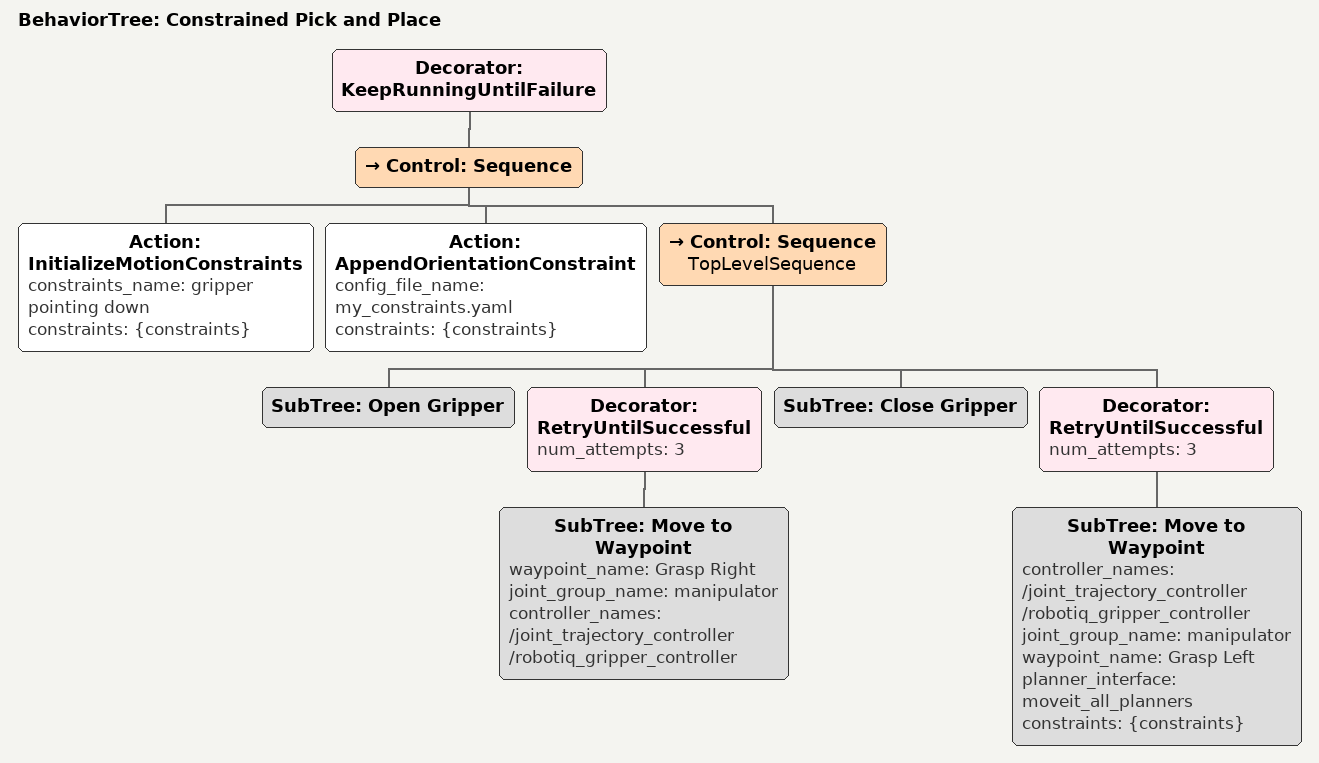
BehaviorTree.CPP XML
<?xml version='1.0' encoding='UTF-8'?>
<root BTCPP_format="4" main_tree_to_execute="Constrained Pick and Place">
  <BehaviorTree ID="Constrained Pick and Place" _description="Pick and place an object with constraints on the gripper's range of motion">
    <Decorator ID="KeepRunningUntilFailure">
      <Control ID="Sequence">
        <Action ID="InitializeMotionConstraints" constraints_name="gripper pointing down" constraints="{constraints}"/>
        <Action ID="AppendOrientationConstraint" config_file_name="my_constraints.yaml" constraints="{constraints}"/>
        <Control ID="Sequence" name="TopLevelSequence">
          <SubTree ID="Open Gripper"/>
          <Decorator ID="RetryUntilSuccessful" num_attempts="3">
            <SubTree ID="Move to Waypoint" waypoint_name="Grasp Right" joint_group_name="manipulator" controller_names="/joint_trajectory_controller /robotiq_gripper_controller" />
          </Decorator>
          <SubTree ID="Close Gripper"/>
          <Decorator ID="RetryUntilSuccessful" num_attempts="3">
            <SubTree ID="Move to Waypoint" controller_names="/joint_trajectory_controller /robotiq_gripper_controller" joint_group_name="manipulator" waypoint_name="Grasp Left" planner_interface="moveit_all_planners" constraints="{constraints}"/>
          </Decorator>
        </Control>
      </Control>
    </Decorator>
  </BehaviorTree>
</root>
